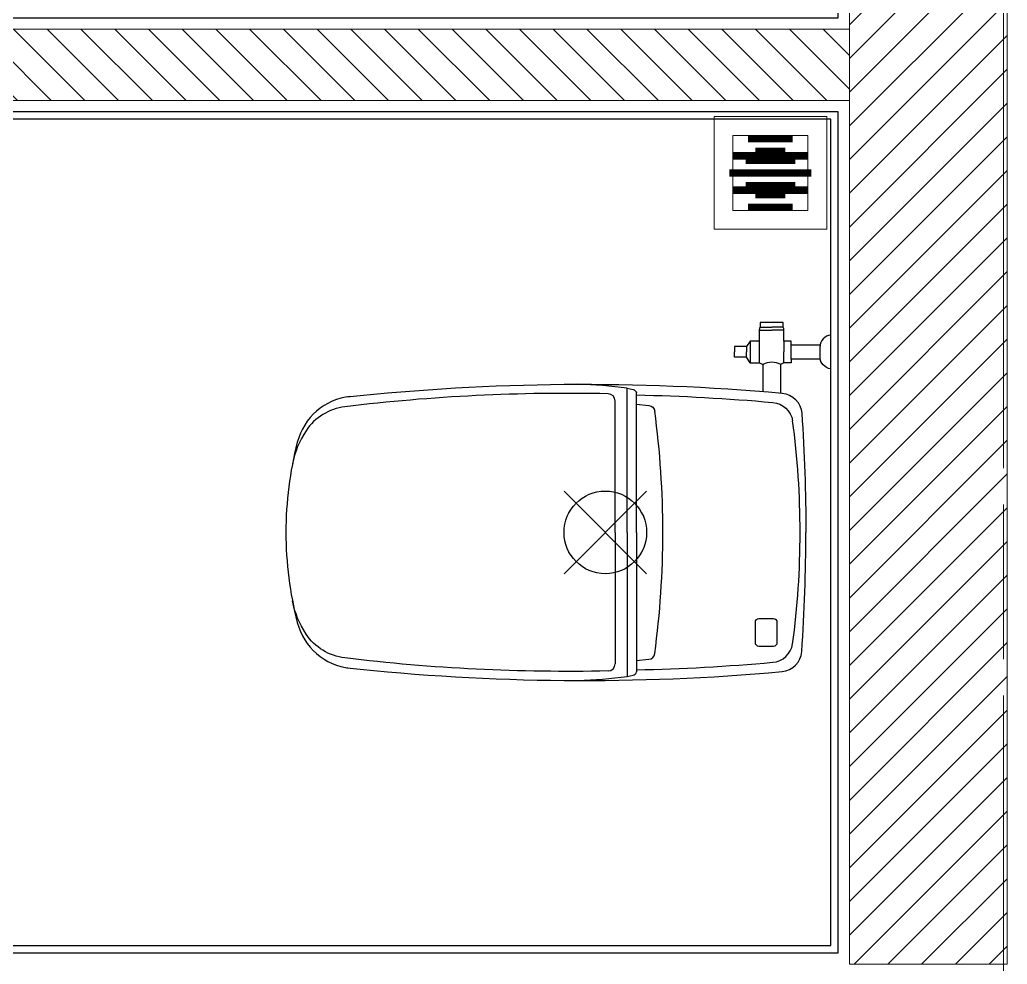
# Model space of a CAD drawing. Header units: millimetres. Extents: x -343543 to 400519, y -115663 to 104219.
# Drawn here: x -174043 to -172728, y 3210 to 4468 of the extents above; entities that cross this region are included whole.
import ezdxf
from ezdxf.xclip import XClip

# ---------------------------------------------------------------- set-up
doc = ezdxf.new("R2010")
doc.units = ezdxf.units.MM
doc.header["$XCLIPFRAME"] = 0
doc.linetypes.add('XREF MAT BANG TUONG XAY$0$CENTER', pattern=[50.8, 31.75, -6.35, 6.35, -6.35])
doc.layers.get('0').update_dxf_attribs({"color": 231, "lineweight": 0})
for name, color, linetype, lineweight in [('A-SYMBOLS', 10, 'Continuous', 13), ('XREF MAT BANG TUONG XAY$0$01.Xref _MB T1$0$A-FURN', 8, 'Continuous', 5), ('XREF MAT BANG TUONG XAY$0$01.Xref _MB T1$0$A-FURN @ 50', 8, 'Continuous', 5), ('XREF MAT BANG TUONG XAY$0$01.Xref _MB T1$0$A-FURN @ 75', 8, 'Continuous', 5), ('XREF MAT BANG TUONG XAY$0$01.Xref _MB T1$0$A-TEXT', 8, 'Continuous', 25), ('XREF MAT BANG TUONG XAY$0$A-GRID', 8, 'XREF MAT BANG TUONG XAY$0$CENTER', 15), ('XREF MAT BANG TUONG XAY$0$A-WALL-INT', 8, 'Continuous', 9)]:
    doc.layers.add(name, color=color, linetype=linetype, lineweight=lineweight)
for name, color, linetype in [('XREF MAT BANG TUONG XAY$0$A-FNSH', 8, 'Continuous'), ('XREF MAT BANG TUONG XAY$0$A-FURN', 8, 'Continuous'), ('XREF MAT BANG TUONG XAY$0$A-PATT', 8, 'Continuous')]:
    doc.layers.add(name, color=color, linetype=linetype)

# ---------------------------------------------------------------- blocks, each defined once
blk = doc.blocks.new('XREF MAT BANG TUONG XAY$0$00.xref_IKIGAI_Truc')
at = {"layer": 'XREF MAT BANG TUONG XAY$0$A-GRID', "color": 8, "ltscale": 20}
blk.add_lwpolyline([(8600, -4179.1), (8600, 22924.4)], dxfattribs=at)
blk = doc.blocks.new('XREF MAT BANG TUONG XAY$0$01.Xref _MB T1$0$Electronic toilet-bidet Princess PB-101S_top_dwgmodels.com')
at = {"color": 8, "ltscale": 0.25}
for p, q in [((245, -55), (355, 55)), ((245, 55), (355, -55))]:
    blk.add_line(p, q, dxfattribs=at)
at = {"color": 8}
for points in [[(644.3, 180.3, 0.04919), (64.7, 185.4, 0.368917), (38.5, 158.6, 0.0169), (33.1, 0)], [(270.8, 191.8), (263, 190.2, 0.299625), (258.6, 185.7, 1.218048)], [(296.4, 184.5, -0.035814), (646.7, 167.2, -0.219238), (698.3, 135.4, -0.098211), (716.5, 91.3)], [(258.6, 182.9, 0.01756), (77.1, 173, 0.340895), (50.7, 148.6, 0.074358)], [(258.6, 170.5), (242, 169, 0.356357), (234.3, 161.4)], [(71.5, 147, -0.414214), (76.3, 151.8), (95.5, 151.8)], [(95.5, 151.8, -0.414214), (100.3, 147), (100.3, 119.4, -0.414214), (95.5, 114.6), (76.3, 114.6, -0.414214), (71.5, 119.4), (71.5, 147)], [(644.3, -180.3, -0.04919), (64.7, -185.4, -0.368917), (38.5, -158.6, -0.0169), (33.1, 0)], [(296.4, -184.5, 0.035814), (646.7, -167.2, 0.219238), (698.3, -135.4, 0.098211), (716.5, -91.3)], [(258.6, -182.9, -0.01756), (77.1, -173, -0.340895), (50.7, -148.6, -0.074358)], [(258.6, -170.5), (242, -169, -0.356357), (234.3, -161.4)], [(270.8, -191.8), (263, -190.2, -0.299625), (258.6, -185.7, -1.218048)], [(0, -217.7, -0.356543), (14.2, -233.3)], [(0, -262.9, 0.356543), (14.2, -247.3)], [(14.2, -240.3, -0.004949), (14.3, -240.3), (14.3, -240.3)], [(62.2, -269.2, 0.141943), (63.2, -273.4, 0.425136)], [(94.7, -269.2, -0.141943), (93.7, -273.4, -0.425136)]]:
    blk.add_lwpolyline(points, format="xyb", dxfattribs=at)
for points in [[(258.6, 0), (258.6, 185.7)], [(270.8, 0), (270.8, 191.8)], [(287, 0), (287, 174.9)], [(258.6, 0), (258.6, -185.7)], [(270.8, 0), (270.8, -191.8)], [(287, 0), (287, -174.9)], [(62.2, -225.9), (66.6, -223.4), (66.6, -185.6)], [(94.7, -225.9), (90.3, -223.4), (90.3, -187.6)], [(0, -217.7), (0, -262.9)], [(14.3, -230.7), (52.7, -230.7), (52.5, -249.9), (14.1, -249.9)], [(14.2, -233.3), (14.2, -247.3)], [(52.6, -230.7), (52.6, -225.9), (62.2, -225.9), (62.2, -240.3)], [(94.7, -225.9), (94.7, -269.2), (78.4, -269.2)], [(107, -225.9), (94.7, -225.9)], [(107, -254.7), (107, -225.9)], [(107, -225.9), (112.1, -233.2), (112.1, -240.3)], [(112.1, -233.2), (128, -233.2), (128, -240.3)], [(52.6, -249.9), (52.6, -254.7), (62.2, -254.7), (62.2, -240.3)], [(107, -254.7), (112.1, -247.4), (112.1, -240.3)], [(112.1, -247.4), (128, -247.4), (128, -240.3)], [(62.2, -254.7), (62.2, -269.2), (78.4, -269.2)], [(94.7, -254.7), (107, -254.7)], [(63.2, -273.4), (78.4, -273.4)], [(63.2, -273.4), (63.2, -279.6), (93.7, -279.6), (93.7, -273.4)], [(93.7, -273.4), (78.4, -273.4)]]:
    blk.add_lwpolyline(points, dxfattribs=at)
at = {"color": 8, "ltscale": 0.25}
blk.add_circle((300, 0), 55, dxfattribs=at)
at = {"color": 8}
for centre, radius, start, end in [((352.2, -398.5), 595.9, 91.5209, 97.8464), ((296.6, 174.9), 9.61, 91.2734, 180), ((630.9, 99.6), 81.7, 14.4484, 83.9556), ((1427.3, 0), 1203.9, 172.2935, 180), ((1153, 0), 1112.3, 172.3207, 180), ((244.5, 0), 480.7, 0, 14.4484), ((1153, 0), 1112.3, 180, 187.6793), ((1427.3, 0), 1203.9, 180, 187.7065), ((244.5, 0), 480.7, 345.5516, 0), ((630.9, -99.6), 81.7, 276.0444, 345.5516), ((296.6, -174.9), 9.61, 180, 268.7266), ((352.2, 398.5), 595.9, 262.1536, 268.4791), ((78.4, -202.3), 24.2, 240.6973, 299.3027)]:
    blk.add_arc(centre, radius, start, end, dxfattribs=at)
blk = doc.blocks.new('XREF MAT BANG TUONG XAY$0$01.Xref _MB T1$0$Drain')
at = {"color": 8}
blk.add_lwpolyline([(-1.2, -1.2), (1.2, -1.2), (1.2, 1.2), (-1.2, 1.2)], close=True, dxfattribs=at)
at = {"color": 8, "const_width": 0.16}
for points in [[(-0.365, 0.793), (-0.365, -0.793)], [(0, 0.873), (0, -0.873)], [(0.365, 0.793), (0.365, -0.793)], [(-0.731, 0.478), (-0.731, -0.478)], [(0.731, 0.478), (0.731, -0.478)]]:
    blk.add_lwpolyline(points, dxfattribs=at)
blk = doc.blocks.new('*U3471')
at = {"layer": 'XREF MAT BANG TUONG XAY$0$01.Xref _MB T1$0$A-FURN @ 50', "color": 8, "xscale": 41.66666666666719, "yscale": 41.66666666666719, "zscale": 41.66666666666719, "rotation": 90}
blk.add_blockref('XREF MAT BANG TUONG XAY$0$01.Xref _MB T1$0$Drain', (-315.3, 1263.5), dxfattribs=at)
at = {"layer": 'XREF MAT BANG TUONG XAY$0$01.Xref _MB T1$0$A-FURN @ 75', "color": 8, "xscale": 62.50000000000078, "yscale": 62.50000000000078, "zscale": 62.50000000000078, "rotation": 90}
blk.add_blockref('XREF MAT BANG TUONG XAY$0$01.Xref _MB T1$0$Drain', (-315.3, 1263.5), dxfattribs=at)
blk = doc.blocks.new('*U222')
at = {"layer": 'XREF MAT BANG TUONG XAY$0$A-PATT'}
h = blk.add_hatch(dxfattribs=at)
h.set_pattern_fill('ANSI31', color=8, scale=10)
h.set_pattern_definition([(45, (36996.79, -11178.564), (-22.45064, 22.45064), [])])
h.paths.add_polyline_path([(-38.7, 47.5), (1511.3, 47.5), (1511.3, -47.5), (-38.7, -47.5)])
at = {"layer": 'XREF MAT BANG TUONG XAY$0$A-WALL-INT', "color": 8}
blk.add_lwpolyline([(-38.7, 47.5), (1511.3, 47.5), (1511.3, -47.5), (-38.7, -47.5)], close=True, dxfattribs=at)
blk = doc.blocks.new('*U219')
at = {"layer": 'XREF MAT BANG TUONG XAY$0$A-PATT'}
h = blk.add_hatch(dxfattribs=at)
h.set_pattern_fill('ANSI31', color=8, scale=10)
h.set_pattern_definition([(45, (38136.79, -11293.564), (-22.45064, 22.45064), [])])
h.paths.add_polyline_path([(-38.7, 47.5), (2651.3, 47.5), (2651.3, -162.5), (-38.7, -162.5)])
at = {"layer": 'XREF MAT BANG TUONG XAY$0$A-WALL-INT', "color": 8}
blk.add_lwpolyline([(-38.7, 47.5), (2651.3, 47.5), (2651.3, -162.5), (-38.7, -162.5)], close=True, dxfattribs=at)
blk = doc.blocks.new('XREF MAT BANG TUONG XAY$0$01.Xref _MB T1$0$Phong tam')
at = {"color": 8, "rotation": 180}
blk.add_blockref('XREF MAT BANG TUONG XAY$0$01.Xref _MB T1$0$Electronic toilet-bidet Princess PB-101S_top_dwgmodels.com', (-235, 785), dxfattribs=at)
blk.add_blockref('XREF MAT BANG TUONG XAY$0$01.Xref _MB T1$0$Electronic toilet-bidet Princess PB-101S_top_dwgmodels.com', (-235, 785), dxfattribs=at)
at = {"layer": 'XREF MAT BANG TUONG XAY$0$01.Xref _MB T1$0$A-FURN', "linetype": 'Continuous'}
blk.add_blockref('*U3471', (0, 0), dxfattribs=at)
at = {"layer": 'XREF MAT BANG TUONG XAY$0$01.Xref _MB T1$0$A-FURN', "color": 8, "rotation": 180}
blk.add_blockref('XREF MAT BANG TUONG XAY$0$01.Xref _MB T1$0$Electronic toilet-bidet Princess PB-101S_top_dwgmodels.com', (-235, 785), dxfattribs=at)
at = {"layer": 'XREF MAT BANG TUONG XAY$0$A-FURN', "color": 8, "xscale": -1}
for name, p, rotation in [('*U219', (-47.5, 248.7), 270), ('*U222', (-1721.3, 1407.5), 180)]:
    blk.add_blockref(name, p, dxfattribs=dict(at, rotation=rotation))
blk = doc.blocks.new('XREF MAT BANG TUONG XAY$0$xref_IKIGAI_Cot')
at = {"layer": 'XREF MAT BANG TUONG XAY$0$A-GRID', "color": 8, "ltscale": 20}
blk.add_lwpolyline([(8600, -4179.1), (8600, 22924.4)], dxfattribs=at)
blk = doc.blocks.new('01.Xref _MB T1')
at = {"color": 8}
blk.add_blockref('XREF MAT BANG TUONG XAY$0$00.xref_IKIGAI_Truc', (0.00011, 0), dxfattribs=at)
at = {"layer": 'XREF MAT BANG TUONG XAY$0$01.Xref _MB T1$0$A-TEXT', "color": 8}
blk.add_blockref('XREF MAT BANG TUONG XAY$0$01.Xref _MB T1$0$Phong tam', (8605.00011, 2999.99999), dxfattribs=at)
at = {"layer": 'XREF MAT BANG TUONG XAY$0$A-FNSH', "color": 8}
for points in [[(5585.00065, 3429.9998), (5730.00065, 3430.00006), (5730.00065, 3235.00016), (6819.99957, 3235.00016), (6819.99957, 3435.00006), (6965.00011, 3434.9998), (6965.00011, 3235.00006), (8370.00011, 3234.99991), (8370.00011, 4335.00013), (6965.00011, 4334.99987), (6965.00011, 4134.99998), (6820.00011, 4134.99998), (6820.00011, 4479.99998), (8370.00011, 4480.00014), (8370.00011, 5459.99999), (7175.00045, 5459.99999), (7175.00045, 5604.99999), (8370.00011, 5604.99999), (8370.00011, 6584.99999)], [(5595.00065, 3419.99982), (5720.00065, 3420.00004), (5720.00065, 3225.00016), (6829.99957, 3225.00016), (6829.99957, 3425.00004), (6955.00011, 3424.99982), (6955.00011, 3225.00006), (8380.00011, 3224.9999), (8380.00011, 4345.00014), (6955.00011, 4344.99987), (6955.00011, 4144.99998), (6830.00011, 4144.99998), (6830.00011, 4469.99998), (8380.00011, 4470.00014), (8380.00011, 5469.99999), (7185.00045, 5469.99999), (7185.00045, 5594.99999), (8380.00011, 5594.99999), (8380.00011, 6594.99999)]]:
    blk.add_lwpolyline(points, dxfattribs=at)
at = {"color": 8}
ref = blk.add_blockref('XREF MAT BANG TUONG XAY$0$xref_IKIGAI_Cot', (-0.00927, -0.00001), dxfattribs=at)
XClip(ref).set_block_clipping_path([(-1610.3425959283, -2225.6693134198), (41829.1295208634, 21555.8819575264)])

msp = doc.modelspace()

# ---------------------------------------------------------------- block references
at = {"layer": 'A-SYMBOLS'}
msp.add_blockref('01.Xref _MB T1', (-181333.1, 0), dxfattribs=at)

doc.saveas('drawing.dxf')
